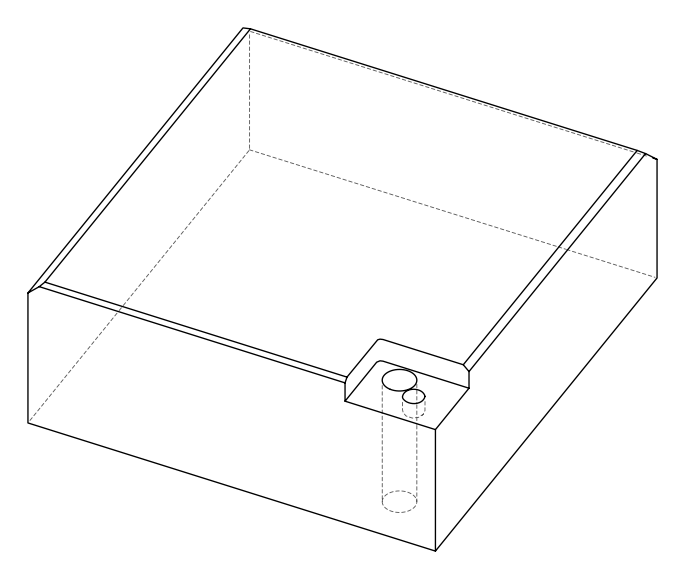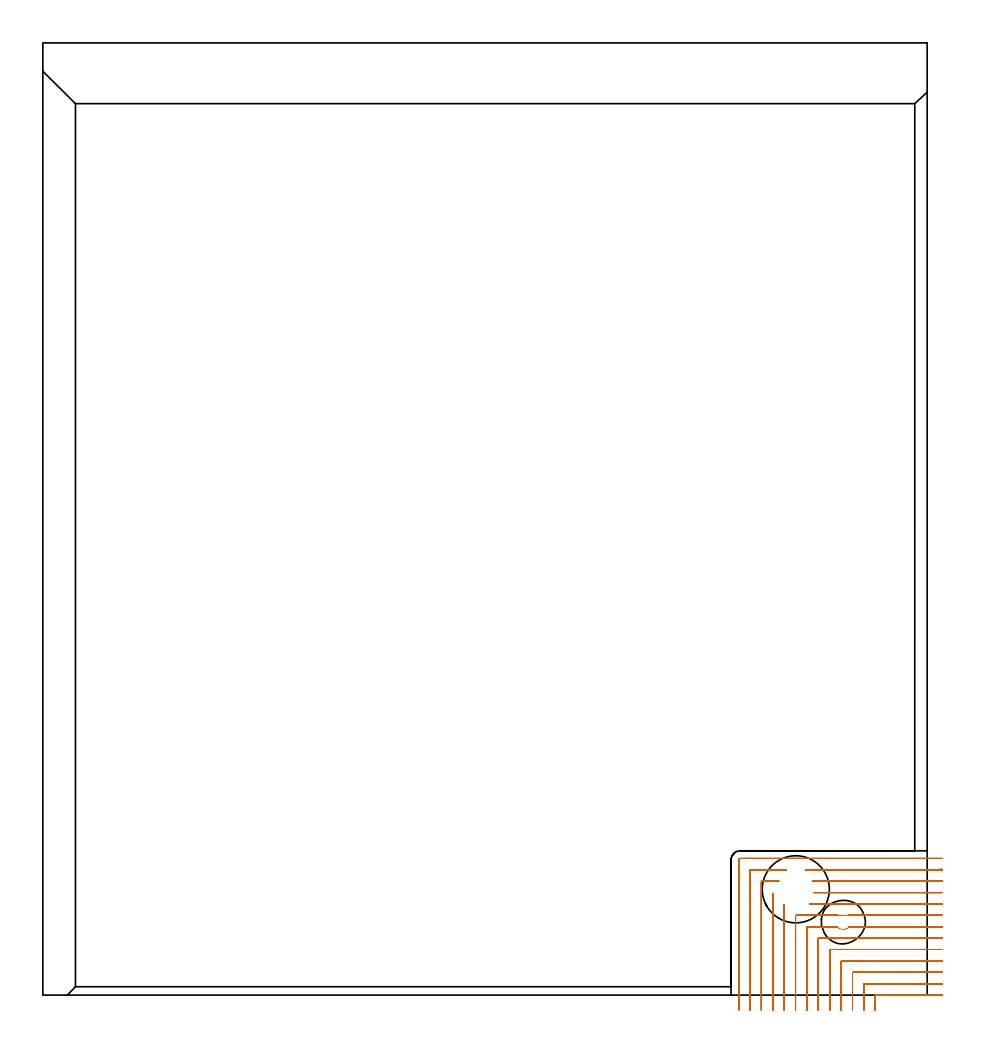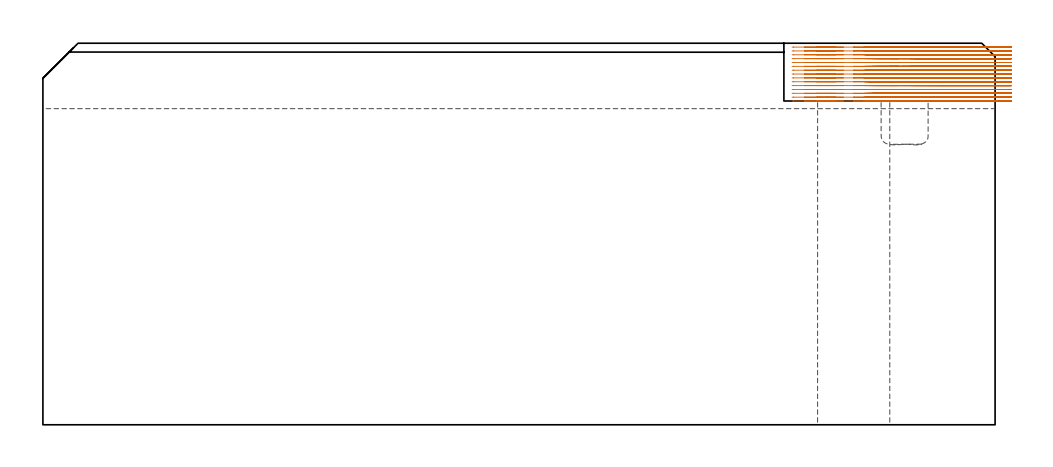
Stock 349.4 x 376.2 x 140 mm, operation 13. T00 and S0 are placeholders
(PLAN: 13 operations, 8 tool changes, 89.5 min)
(1 SPOT_DRILL | STEP1HOLE | NXT0321_9005460120000 | 0.05 min | 2573 mm3)
(2 SPOT_DRILL_1 | STEP1POCKET | NXT0321_9005460120000 | 0.04 min | 2319 mm3)
(3 DRILL_BLIND_HOLE_INTO_CENTER | STEP1HOLE | NXT0301_084 | 0.08 min | 1386 mm3)
(4 GUN_DRILL_THROUGH_HOLE | STEP1HOLE | UGT0307_008 | 0.59 min | 9775 mm3)
(5 DRILL_TO_ENLARGE_THROUGH_HOLE | STEP1HOLE | NXT0301_104 | 0.51 min | 7772 mm3)
(6 DRILL_TO_ENLARGE_THROUGH_HOLE_1 | STEP1HOLE | UGT0301_388 | 0.53 min | 55649 mm3)
(7 DRILL_BLIND_HOLE_INTO_CENTER_1 | STEP1POCKET | NXT0301_128 | 0.08 min | 1745 mm3)
(8 MILL_ROUGH_BLIND_HOLE_CONTOUR | STEP1POCKET | UGT0201_089 | Spiral | 0.63 min | 4400 mm3)
(9 AREA_MILL | FG_CHAMFER_SURFACE | UGT0205_001 | 4.95 min | 3690 mm3)
(10 AREA_MILL_1 | FG_CHAMFER_SURFACE_1 | UGT0205_001 | 4.32 min | 1451 mm3)
(11 AREA_MILL_2 | FG_CHAMFER_SURFACE_2 | UGT0205_001 | 14.58 min | 30847 mm3)
(12 AREA_MILL_3 | FG_CHAMFER_SURFACE_3 | UGT0205_001 | 25.19 min | 99340 mm3)
(13 MILL_CORNER_NOTCH_RECTANGULAR | CORNER_NOTCH_RECTANGULAR | UGT0201_014 | Follow Part, ap 1.5, ae 75% | 38 min | 77023 mm3)
(TOOL NXT0321_9005460120000 | NC Spot Drill, 142deg, 12mm, Carbide, Uncoated | D12 PA142 FL30 Z2)
(TOOL NXT0301_084 | Carbide Drill 11.3mm [860.1-1130-034A1-MM 2214] | D11.3 PA140 FL55 Z2)
(TOOL UGT0307_008 | Gun Drill 11 mm | D11 PA130 FL24 Z1)
(TOOL NXT0301_104 | Carbide Drill 14mm [860.1-1400-112A1-MM 2214] | D14 PA140 FL123 Z2)
(TOOL UGT0301_388 | Twist Drill 26.5 mm | D26.5 PA118 FL165 Z2)
(TOOL NXT0301_128 | Carbide Drill 12mm [861.1-1200-036A1-GP GC34] | D12 PA150 FL37.4 Z2)
(TOOL UGT0201_089 | End mill 10 mm | D10 R3 FL22 Z4)
(TOOL UGT0205_001 | Chamfer Mill 20 x 3 x 45 deg. | D20 FL50 Z2)
(TOOL UGT0201_014 | End mill 6 mm | D6 FL24 Z4)
(OP 13 MILL_CORNER_NOTCH_RECTANGULAR)
G17 G21 G94 G90
T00 M6
G54
G17 G0 G90 X355.4 Y0.037 S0 M3
G43 Z150. H0
Z138.587
G94 G1 X352.4 Y0.003 F250.
G2 X351.802 Y0. R54. F500.
G1 X329.196
G3 X328.9 Y-0.296 R0.3
G1 Y-3.
Y-6. F250.
G0 Z150.
X355.4 Y4.54
Z138.587
G1 X352.4 Y4.504
G2 X351.802 Y4.5 R49.5 F500.
G1 X324.696
G3 X324.4 Y4.204 R0.3
G1 Y-3.
Y-6. F250.
G0 Z150.
X355.4 Y9.044
Z138.587
G1 X352.4 Y9.004
G2 X351.802 Y9. R45. F500.
G1 X320.196
G3 X319.9 Y8.704 R0.3
G1 Y-3.
Y-6. F250.
G0 Z150.
X355.4 Y13.549
Z138.587
G1 X352.4 Y13.504
G2 X351.802 Y13.5 R40.5 F500.
G1 X315.697
G3 X315.4 Y13.204 R0.3
G1 Y-3.
Y-6. F250.
G0 Z150.
X355.4 Y18.055
Z138.587
G1 X352.4 Y18.005
G2 X351.802 Y18. R36. F500.
G1 X311.197
G3 X310.9 Y17.703 R0.3
G1 Y-3.
Y-6. F250.
G0 Z150.
X355.399 Y22.563
Z138.587
G1 X352.4 Y22.506
G2 X351.802 Y22.5 R31.5 F500.
G1 X306.697
G3 X306.4 Y22.203 R0.3
G1 Y-3.
Y-6. F250.
G0 Z150.
X355.399 Y27.073
Z138.587
G1 X352.4 Y27.007
G2 X351.802 Y27. R27. F500.
G1 X318.517
G2 X317.839 Y26.39 R3.052
G1 X317.364 Y26.139
G2 X314.757 Y26.277 R3.014
G1 X314.454 Y26.464
X314.031 Y26.838
X313.9 Y27.
X302.197
G3 X301.9 Y26.703 R0.3
G1 Y-3.
Y-6. F250.
G0 Z150.
X355.399 Y31.588
Z138.587
G1 X352.4 Y31.508
G2 X351.802 Y31.5 R22.5 F500.
G1 X317.669
X314.669 F250.
G0 Z150.
X316.217
Z138.587
G1 X314.717
X297.697 F500.
G3 X297.4 Y31.203 R0.3
G1 Y-3.
Y-6. F250.
G0 Z150.
X355.398 Y36.11
Z138.587
G1 X352.4 Y36.01
G2 X351.802 Y36. R18. F500.
G1 X305.948
X302.948 F250.
G0 Z150.
X355.397 Y40.646
Z138.587
G1 X352.4 Y40.513
G2 X351.802 Y40.5 R13.5 F500.
G1 X307.666
X304.666 F250.
G0 Z150.
X355.393 Y45.219
Z138.587
G1 X352.4 Y45.02
G2 X351.802 Y45. R9. F500.
G1 X307.236
X304.236 F250.
G0 Z150.
X355.373 Y49.939
Z138.587
G1 X352.4 Y49.54
G2 X351.802 Y49.5 R4.5 F500.
G1 X304.263
X301.263 F250.
G0 Z150.
X292.9 Y35.642
Z138.587
G1 Y32.642
Y-3. F500.
Y-6. F250.
G0 Z150.
X288.4 Y40.09
Z138.587
G1 Y37.09
Y-3. F500.
Y-6. F250.
G0 Z150.
X290.769 Y45.
Z138.587
G1 X287.769
X284.197 F500.
G3 X283.9 Y44.703 R0.3
G1 Y-3.
Y-6. F250.
G0 Z150.
X293.742 Y49.5
Z138.587
G1 X290.742
X279.698 F500.
G3 X279.4 Y49.202 R0.3
G1 Y-3.
Y-6. F250.
G0 Z150.
X354.802 Y54.
Z138.587
G1 X351.802
X275.5 F500.
G3 X274.9 Y53.4 R0.6
G1 Y-3.
Y-6. F250.
G0 Z150.
X355.4 Y0.001
Z137.173
G1 X352.4 Y0.
X329.196 F500.
G3 X328.9 Y-0.296 R0.3
G1 Y-3.
Y-6. F250.
G0 Z150.
X355.4 Y4.501
Z137.173
G1 X352.4 Y4.5
X329.196 F500.
X324.696
G3 X324.4 Y4.204 R0.3
G1 Y-3.
Y-6. F250.
G0 Z150.
X355.4 Y9.001
Z137.173
G1 X352.4 Y9.
X324.696 F500.
X320.196
G3 X319.9 Y8.704 R0.3
G1 Y-3.
Y-6. F250.
G0 Z150.
X355.4 Y13.501
Z137.173
G1 X352.4 Y13.5
X320.196 F500.
X315.696
G3 X315.4 Y13.204 R0.3
G1 Y-3.
Y-6. F250.
G0 Z150.
X355.4 Y18.001
Z137.173
G1 X352.4 Y18.
X315.696 F500.
X311.197
G3 X310.9 Y17.703 R0.3
G1 Y-3.
Y-6. F250.
G0 Z150.
X355.4 Y22.501
Z137.173
G1 X352.4 Y22.5
X311.197 F500.
X306.697
G3 X306.4 Y22.203 R0.3
G1 Y-3.
Y-6. F250.
G0 Z150.
X355.4 Y27.001
Z137.173
G1 X352.4 Y27.
X321.5 F500.
X318.5 F250.
G0 Z150.
X355.4 Y31.502
Z137.173
G1 X352.4 Y31.5
X321.188 F500.
X318.188 F250.
G0 Z150.
X313.895 Y27.
Z137.173
G1 X310.895
X302.197 F500.
G3 X301.9 Y26.703 R0.3
G1 Y-3.
Y-6. F250.
G0 Z150.
X314.218 Y31.5
Z137.173
G1 X311.218
X297.697 F500.
G3 X297.4 Y31.203 R0.3
G1 Y-3.
Y-6. F250.
G0 Z150.
X355.4 Y36.002
Z137.173
G1 X352.4 Y36.
X305.948 F500.
X302.948 F250.
G0 Z150.
X355.4 Y40.503
Z137.173
G1 X352.4 Y40.5
X307.666 F500.
X304.666 F250.
G0 Z150.
X355.4 Y45.004
Z137.173
G1 X352.4 Y45.
X307.236 F500.
X304.236 F250.
G0 Z150.
X355.4 Y49.508
Z137.173
G1 X352.4 Y49.5
X304.263 F500.
X301.263 F250.
G0 Z150.
X292.9 Y35.642
Z137.173
G1 Y32.642
Y-3. F500.
Y-6. F250.
G0 Z150.
X288.4 Y40.09
Z137.173
G1 Y37.09
Y-3. F500.
Y-6. F250.
G0 Z150.
X290.769 Y45.
Z137.173
G1 X287.769
X284.197 F500.
G3 X283.9 Y44.703 R0.3
G1 Y-3.
Y-6. F250.
G0 Z150.
X293.742 Y49.5
Z137.173
G1 X290.742
X279.698 F500.
G3 X279.4 Y49.202 R0.3
G1 Y-3.
Y-6. F250.
G0 Z150.
X355.387 Y54.
Z137.173
G1 X352.387
X275.5 F500.
G3 X274.9 Y53.4 R0.6
G1 Y-3.
Y-6. F250.
G0 Z150.
X355.4 Y0.
Z135.76
G1 X352.4
X329.196 F500.
G3 X328.9 Y-0.296 R0.3
G1 Y-3.
Y-6. F250.
G0 Z150.
X355.4 Y4.5
Z135.76
G1 X352.4
X324.696 F500.
G3 X324.4 Y4.204 R0.3
G1 Y-3.
Y-6. F250.
G0 Z150.
X355.4 Y9.
Z135.76
G1 X352.4
X320.196 F500.
G3 X319.9 Y8.704 R0.3
G1 Y-3.
Y-6. F250.
G0 Z150.
X355.4 Y13.5
Z135.76
G1 X352.4
X315.696 F500.
G3 X315.4 Y13.204 R0.3
G1 Y-3.
Y-6. F250.
G0 Z150.
X355.4 Y18.
Z135.76
G1 X352.4
X311.197 F500.
G3 X310.9 Y17.703 R0.3
G1 Y-3.
Y-6. F250.
G0 Z150.
X355.4 Y22.5
Z135.76
G1 X352.4
X306.697 F500.
G3 X306.4 Y22.203 R0.3
G1 Y-3.
Y-6. F250.
G0 Z150.
X355.4 Y27.
Z135.76
G1 X352.4
X321.5 F500.
X318.5 F250.
G0 Z150.
X355.4 Y31.5
Z135.76
G1 X352.4
X321.188 F500.
X318.188 F250.
G0 Z150.
X313.895 Y27.
Z135.76
G1 X310.895
X302.197 F500.
G3 X301.9 Y26.703 R0.3
G1 Y-3.
Y-6. F250.
G0 Z150.
X314.218 Y31.5
Z135.76
G1 X311.218
X297.697 F500.
G3 X297.4 Y31.203 R0.3
G1 Y-3.
Y-6. F250.
G0 Z150.
X355.4 Y36.
Z135.76
G1 X352.4
X305.948 F500.
X302.948 F250.
G0 Z150.
X355.4 Y40.5
Z135.76
G1 X352.4
X307.666 F500.
X304.666 F250.
G0 Z150.
X355.4 Y45.
Z135.76
G1 X352.4
X307.236 F500.
X304.236 F250.
G0 Z150.
X355.4 Y49.5
Z135.76
G1 X352.4
X304.263 F500.
X301.263 F250.
G0 Z150.
X292.9 Y35.642
Z135.76
G1 Y32.642
Y-3. F500.
Y-6. F250.
G0 Z150.
X288.4 Y40.09
Z135.76
G1 Y37.09
Y-3. F500.
Y-6. F250.
G0 Z150.
X290.769 Y45.
Z135.76
G1 X287.769
X284.197 F500.
G3 X283.9 Y44.703 R0.3
G1 Y-3.
Y-6. F250.
G0 Z150.
X293.742 Y49.5
Z135.76
G1 X290.742
X279.698 F500.
G3 X279.4 Y49.202 R0.3
G1 Y-3.
Y-6. F250.
G0 Z150.
X355.4 Y54.
Z135.76
G1 X352.4
X275.5 F500.
G3 X274.9 Y53.4 R0.6
G1 Y-3.
Y-6. F250.
G0 Z150.
X355.4 Y0.
Z134.347
G1 X352.4
X329.196 F500.
G3 X328.9 Y-0.296 R0.3
G1 Y-3.
Y-6. F250.
G0 Z150.
X355.4 Y4.5
Z134.347
G1 X352.4
X324.696 F500.
G3 X324.4 Y4.204 R0.3
G1 Y-3.
Y-6. F250.
G0 Z150.
X355.4 Y9.
Z134.347
G1 X352.4
X320.196 F500.
G3 X319.9 Y8.704 R0.3
G1 Y-3.
Y-6. F250.
G0 Z150.
X355.4 Y13.5
Z134.347
G1 X352.4
X315.696 F500.
G3 X315.4 Y13.204 R0.3
G1 Y-3.
Y-6. F250.
G0 Z150.
X355.4 Y18.
Z134.347
G1 X352.4
X311.197 F500.
G3 X310.9 Y17.703 R0.3
G1 Y-3.
Y-6. F250.
G0 Z150.
X355.4 Y22.5
Z134.347
G1 X352.4
X306.697 F500.
G3 X306.4 Y22.203 R0.3
G1 Y-3.
Y-6. F250.
G0 Z150.
X355.4 Y27.
Z134.347
G1 X352.4
X321.5 F500.
X318.5 F250.
G0 Z150.
X355.4 Y31.5
Z134.347
G1 X352.4
X321.188 F500.
X318.188 F250.
G0 Z150.
X313.895 Y27.
Z134.347
G1 X310.895
X302.197 F500.
G3 X301.9 Y26.703 R0.3
G1 Y-3.
Y-6. F250.
G0 Z150.
X314.218 Y31.5
Z134.347
G1 X311.218
X297.697 F500.
G3 X297.4 Y31.203 R0.3
G1 Y-3.
Y-6. F250.
G0 Z150.
X355.4 Y36.
Z134.347
G1 X352.4
X305.948 F500.
X302.948 F250.
G0 Z150.
X355.4 Y40.5
Z134.347
G1 X352.4
X307.666 F500.
X304.666 F250.
G0 Z150.
X355.4 Y45.
Z134.347
G1 X352.4
X307.236 F500.
X304.236 F250.
G0 Z150.
X355.4 Y49.5
Z134.347
G1 X352.4
X304.263 F500.
X301.263 F250.
G0 Z150.
X292.9 Y35.642
Z134.347
G1 Y32.642
Y-3. F500.
Y-6. F250.
G0 Z150.
X288.4 Y40.09
Z134.347
G1 Y37.09
Y-3. F500.
Y-6. F250.
G0 Z150.
X290.769 Y45.
Z134.347
G1 X287.769
X284.197 F500.
G3 X283.9 Y44.703 R0.3
G1 Y-3.
Y-6. F250.
G0 Z150.
X293.742 Y49.5
Z134.347
G1 X290.742
X279.698 F500.
G3 X279.4 Y49.202 R0.3
G1 Y-3.
Y-6. F250.
G0 Z150.
X355.4 Y54.
Z134.347
G1 X352.4
X275.5 F500.
G3 X274.9 Y53.4 R0.6
G1 Y-3.
Y-6. F250.
G0 Z150.
X355.4 Y0.
Z132.933
G1 X352.4
X329.196 F500.
G3 X328.9 Y-0.296 R0.3
G1 Y-3.
Y-6. F250.
G0 Z150.
X355.4 Y4.5
Z132.933
G1 X352.4
X324.696 F500.
G3 X324.4 Y4.204 R0.3
G1 Y-3.
Y-6. F250.
G0 Z150.
X355.4 Y9.
Z132.933
G1 X352.4
X320.196 F500.
G3 X319.9 Y8.704 R0.3
G1 Y-3.
Y-6. F250.
G0 Z150.
X355.4 Y13.5
Z132.933
G1 X352.4
X315.696 F500.
G3 X315.4 Y13.204 R0.3
G1 Y-3.
Y-6. F250.
G0 Z150.
X355.4 Y18.
Z132.933
G1 X352.4
X311.197 F500.
G3 X310.9 Y17.703 R0.3
G1 Y-3.
Y-6. F250.
G0 Z150.
X355.4 Y22.5
Z132.933
G1 X352.4
X306.697 F500.
G3 X306.4 Y22.203 R0.3
G1 Y-3.
Y-6. F250.
G0 Z150.
X355.4 Y27.
Z132.933
G1 X352.4
X321.5 F500.
X318.5 F250.
G0 Z150.
X355.4 Y31.5
Z132.933
G1 X352.4
X321.188 F500.
X318.188 F250.
G0 Z150.
X313.896 Y27.
Z132.933
G1 X310.896
X302.197 F500.
G3 X301.9 Y26.703 R0.3
G1 Y-3.
Y-6. F250.
G0 Z150.
X314.219 Y31.5
Z132.933
G1 X311.219
X297.697 F500.
G3 X297.4 Y31.203 R0.3
G1 Y-3.
Y-6. F250.
G0 Z150.
X355.4 Y36.
Z132.933
G1 X352.4
X305.948 F500.
X302.948 F250.
G0 Z150.
X355.4 Y40.5
Z132.933
G1 X352.4
X307.666 F500.
X304.666 F250.
G0 Z150.
X355.4 Y45.
Z132.933
G1 X352.4
X307.236 F500.
X304.236 F250.
G0 Z150.
X355.4 Y49.5
Z132.933
G1 X352.4
X304.263 F500.
X301.263 F250.
G0 Z150.
X292.9 Y35.642
Z132.933
G1 Y32.642
Y-3. F500.
Y-6. F250.
G0 Z150.
X288.4 Y40.09
Z132.933
G1 Y37.09
Y-3. F500.
Y-6. F250.
G0 Z150.
X290.769 Y45.
Z132.933
G1 X287.769
X284.197 F500.
G3 X283.9 Y44.703 R0.3
G1 Y-3.
Y-6. F250.
G0 Z150.
X293.742 Y49.5
Z132.933
G1 X290.742
X279.698 F500.
G3 X279.4 Y49.202 R0.3
G1 Y-3.
Y-6. F250.
G0 Z150.
X355.4 Y54.
Z132.933
G1 X352.4
X275.5 F500.
G3 X274.9 Y53.4 R0.6
G1 Y-3.
Y-6. F250.
G0 Z150.
X355.4 Y0.
Z131.52
G1 X352.4
X329.196 F500.
G3 X328.9 Y-0.296 R0.3
G1 Y-3.
Y-6. F250.
G0 Z150.
X355.4 Y4.5
Z131.52
G1 X352.4
X324.696 F500.
G3 X324.4 Y4.204 R0.3
G1 Y-3.
Y-6. F250.
G0 Z150.
X355.4 Y9.
Z131.52
G1 X352.4
X320.196 F500.
G3 X319.9 Y8.704 R0.3
G1 Y-3.
Y-6. F250.
G0 Z150.
X355.4 Y13.5
Z131.52
G1 X352.4
X315.696 F500.
G3 X315.4 Y13.204 R0.3
G1 Y-3.
Y-6. F250.
G0 Z150.
X355.4 Y18.
Z131.52
G1 X352.4
X311.197 F500.
G3 X310.9 Y17.703 R0.3
G1 Y-3.
Y-6. F250.
G0 Z150.
X355.4 Y22.5
Z131.52
G1 X352.4
X306.697 F500.
G3 X306.4 Y22.203 R0.3
G1 Y-3.
Y-6. F250.
G0 Z150.
X355.4 Y27.
Z131.52
G1 X352.4
X321.5 F500.
X318.5 F250.
G0 Z150.
X355.4 Y31.5
Z131.52
G1 X352.4
X321.188 F500.
X318.188 F250.
G0 Z150.
X313.896 Y27.
Z131.52
G1 X310.896
X302.197 F500.
G3 X301.9 Y26.703 R0.3
G1 Y-3.
Y-6. F250.
G0 Z150.
X314.219 Y31.5
Z131.52
G1 X311.219
X297.697 F500.
G3 X297.4 Y31.203 R0.3
G1 Y-3.
Y-6. F250.
G0 Z150.
X355.4 Y36.
Z131.52
G1 X352.4
X305.948 F500.
X302.948 F250.
G0 Z150.
X355.4 Y40.5
Z131.52
G1 X352.4
X307.666 F500.
X304.666 F250.
G0 Z150.
X355.4 Y45.
Z131.52
G1 X352.4
X307.236 F500.
X304.236 F250.
G0 Z150.
X355.4 Y49.5
Z131.52
G1 X352.4
X304.263 F500.
X301.263 F250.
G0 Z150.
X292.9 Y35.642
Z131.52
G1 Y32.642
Y-3. F500.
Y-6. F250.
G0 Z150.
X288.4 Y40.09
Z131.52
G1 Y37.09
Y-3. F500.
Y-6. F250.
G0 Z150.
X290.769 Y45.
Z131.52
G1 X287.769
X284.197 F500.
G3 X283.9 Y44.703 R0.3
G1 Y-3.
Y-6. F250.
G0 Z150.
X293.742 Y49.5
Z131.52
G1 X290.742
X279.698 F500.
G3 X279.4 Y49.202 R0.3
G1 Y-3.
Y-6. F250.
G0 Z150.
X355.4 Y54.
Z131.52
G1 X352.4
X275.5 F500.
G3 X274.9 Y53.4 R0.6
G1 Y-3.
Y-6. F250.
G0 Z150.
X355.4 Y0.
Z130.107
G1 X352.4
X329.196 F500.
G3 X328.9 Y-0.296 R0.3
G1 Y-3.
Y-6. F250.
G0 Z150.
X355.4 Y4.5
Z130.107
G1 X352.4
X324.696 F500.
G3 X324.4 Y4.204 R0.3
G1 Y-3.
Y-6. F250.
G0 Z150.
X355.4 Y9.
Z130.107
G1 X352.4
X320.196 F500.
G3 X319.9 Y8.704 R0.3
G1 Y-3.
Y-6. F250.
G0 Z150.
X355.4 Y13.5
Z130.107
G1 X352.4
X315.696 F500.
G3 X315.4 Y13.204 R0.3
G1 Y-3.
Y-6. F250.
G0 Z150.
X355.4 Y18.
Z130.107
G1 X352.4
X311.197 F500.
G3 X310.9 Y17.703 R0.3
G1 Y-3.
Y-6. F250.
G0 Z150.
X355.4 Y22.5
Z130.107
G1 X352.4
X306.697 F500.
G3 X306.4 Y22.203 R0.3
G1 Y-3.
Y-6. F250.
G0 Z150.
X355.4 Y27.
Z130.107
G1 X352.4
X321.5 F500.
X318.5 F250.
G0 Z150.
X355.4 Y31.5
Z130.107
G1 X352.4
X321.188 F500.
X318.188 F250.
G0 Z150.
X313.895 Y27.
Z130.107
G1 X310.895
X302.197 F500.
G3 X301.9 Y26.703 R0.3
G1 Y-3.
Y-6. F250.
G0 Z150.
X314.218 Y31.5
Z130.107
G1 X311.218
X297.697 F500.
G3 X297.4 Y31.203 R0.3
G1 Y-3.
Y-6. F250.
G0 Z150.
X355.4 Y36.
Z130.107
G1 X352.4
X305.948 F500.
X302.948 F250.
G0 Z150.
X355.4 Y40.5
Z130.107
G1 X352.4
X307.666 F500.
X304.666 F250.
G0 Z150.
X355.4 Y45.
Z130.107
G1 X352.4
X307.236 F500.
X304.236 F250.
G0 Z150.
X355.4 Y49.5
Z130.107
G1 X352.4
X304.263 F500.
X301.263 F250.
G0 Z150.
X292.9 Y35.642
Z130.107
G1 Y32.642
Y-3. F500.
Y-6. F250.
G0 Z150.
X288.4 Y40.09
Z130.107
G1 Y37.09
Y-3. F500.
Y-6. F250.
G0 Z150.
X290.769 Y45.
Z130.107
G1 X287.769
X284.197 F500.
G3 X283.9 Y44.703 R0.3
G1 Y-3.
Y-6. F250.
G0 Z150.
X293.742 Y49.5
Z130.107
G1 X290.742
X279.698 F500.
G3 X279.4 Y49.202 R0.3
G1 Y-3.
Y-6. F250.
G0 Z150.
X355.4 Y54.
Z130.107
G1 X352.4
X275.5 F500.
G3 X274.9 Y53.4 R0.6
G1 Y-3.
Y-6. F250.
G0 Z150.
X355.4 Y0.
Z128.693
G1 X352.4
X329.196 F500.
G3 X328.9 Y-0.296 R0.3
G1 Y-3.
Y-6. F250.
G0 Z150.
X355.4 Y4.5
Z128.693
G1 X352.4
X324.696 F500.
G3 X324.4 Y4.204 R0.3
G1 Y-3.
Y-6. F250.
G0 Z150.
X355.4 Y9.
Z128.693
G1 X352.4
X320.196 F500.
G3 X319.9 Y8.704 R0.3
G1 Y-3.
Y-6. F250.
G0 Z150.
X355.4 Y13.5
Z128.693
G1 X352.4
X315.696 F500.
G3 X315.4 Y13.204 R0.3
G1 Y-3.
Y-6. F250.
G0 Z150.
X355.4 Y18.
Z128.693
G1 X352.4
X311.197 F500.
G3 X310.9 Y17.703 R0.3
G1 Y-3.
Y-6. F250.
G0 Z150.
X355.4 Y22.5
Z128.693
G1 X352.4
X306.697 F500.
G3 X306.4 Y22.203 R0.3
G1 Y-3.
Y-6. F250.
G0 Z150.
X355.4 Y27.
Z128.693
G1 X352.4
X321.5 F500.
X318.5 F250.
G0 Z150.
X355.4 Y31.5
Z128.693
G1 X352.4
X321.188 F500.
X318.188 F250.
G0 Z150.
X313.895 Y27.
Z128.693
G1 X310.895
X302.197 F500.
G3 X301.9 Y26.703 R0.3
G1 Y-3.
Y-6. F250.
G0 Z150.
X314.218 Y31.5
Z128.693
G1 X311.218
X297.697 F500.
G3 X297.4 Y31.203 R0.3
G1 Y-3.
Y-6. F250.
G0 Z150.
X355.4 Y36.
Z128.693
G1 X352.4
X305.948 F500.
X302.948 F250.
G0 Z150.
X355.4 Y40.5
Z128.693
G1 X352.4
X307.666 F500.
X304.666 F250.
G0 Z150.
X355.4 Y45.
Z128.693
G1 X352.4
X307.236 F500.
X304.236 F250.
G0 Z150.
X355.4 Y49.5
Z128.693
G1 X352.4
X304.263 F500.
X301.263 F250.
G0 Z150.
X292.9 Y35.642
Z128.693
G1 Y32.642
Y-3. F500.
Y-6. F250.
G0 Z150.
X288.4 Y40.09
Z128.693
G1 Y37.09
Y-3. F500.
Y-6. F250.
G0 Z150.
X290.769 Y45.
Z128.693
G1 X287.769
X284.197 F500.
G3 X283.9 Y44.703 R0.3
G1 Y-3.
Y-6. F250.
G0 Z150.
X293.742 Y49.5
Z128.693
G1 X290.742
X279.698 F500.
G3 X279.4 Y49.202 R0.3
G1 Y-3.
Y-6. F250.
G0 Z150.
X355.4 Y54.
Z128.693
G1 X352.4
X275.5 F500.
G3 X274.9 Y53.4 R0.6
G1 Y-3.
Y-6. F250.
G0 Z150.
X355.4 Y0.
Z127.28
G1 X352.4
X329.196 F500.
G3 X328.9 Y-0.296 R0.3
G1 Y-3.
Y-6. F250.
G0 Z150.
X355.4 Y4.5
Z127.28
G1 X352.4
X324.696 F500.
G3 X324.4 Y4.204 R0.3
G1 Y-3.
Y-6. F250.
G0 Z150.
X355.4 Y9.
Z127.28
G1 X352.4
X320.196 F500.
G3 X319.9 Y8.704 R0.3
G1 Y-3.
Y-6. F250.
G0 Z150.
X355.4 Y13.5
Z127.28
G1 X352.4
X315.696 F500.
G3 X315.4 Y13.204 R0.3
G1 Y-3.
Y-6. F250.
G0 Z150.
X355.4 Y18.
Z127.28
G1 X352.4
X311.197 F500.
G3 X310.9 Y17.703 R0.3
G1 Y-3.
Y-6. F250.
G0 Z150.
X355.4 Y22.5
Z127.28
G1 X352.4
X306.697 F500.
G3 X306.4 Y22.203 R0.3
G1 Y-3.
Y-6. F250.
G0 Z150.
X355.4 Y27.
Z127.28
G1 X352.4
X321.5 F500.
X318.5 F250.
G0 Z150.
X355.4 Y31.5
Z127.28
G1 X352.4
X321.188 F500.
X318.188 F250.
G0 Z150.
X313.895 Y27.
Z127.28
G1 X310.895
X302.197 F500.
G3 X301.9 Y26.703 R0.3
G1 Y-3.
Y-6. F250.
G0 Z150.
X314.218 Y31.5
Z127.28
G1 X311.218
X297.697 F500.
G3 X297.4 Y31.203 R0.3
G1 Y-3.
Y-6. F250.
G0 Z150.
X355.4 Y36.
Z127.28
G1 X352.4
X305.943 F500.
X302.943 F250.
G0 Z150.
X355.4 Y40.5
Z127.28
G1 X352.4
X307.661 F500.
X304.661 F250.
G0 Z150.
X355.4 Y45.
Z127.28
G1 X352.4
X307.232 F500.
X304.232 F250.
G0 Z150.
X355.4 Y49.5
Z127.28
G1 X352.4
X304.261 F500.
X301.261 F250.
G0 Z150.
X292.9 Y35.642
Z127.28
G1 Y32.642
Y-3. F500.
Y-6. F250.
G0 Z150.
X288.4 Y40.09
Z127.28
G1 Y37.09
Y-3. F500.
Y-6. F250.
G0 Z150.
X290.769 Y45.
Z127.28
G1 X287.769
X284.197 F500.
G3 X283.9 Y44.703 R0.3
G1 Y-3.
Y-6. F250.
G0 Z150.
X293.742 Y49.5
Z127.28
G1 X290.742
X279.698 F500.
G3 X279.4 Y49.202 R0.3
G1 Y-3.
Y-6. F250.
G0 Z150.
X355.4 Y54.
Z127.28
G1 X352.4
X275.5 F500.
G3 X274.9 Y53.4 R0.6
G1 Y-3.
Y-6. F250.
G0 Z150.
X355.4 Y0.
Z125.867
G1 X352.4
X329.196 F500.
G3 X328.9 Y-0.296 R0.3
G1 Y-3.
Y-6. F250.
G0 Z150.
X355.4 Y4.5
Z125.867
G1 X352.4
X324.696 F500.
G3 X324.4 Y4.204 R0.3
G1 Y-3.
Y-6. F250.
G0 Z150.
X355.4 Y9.
Z125.867
G1 X352.4
X320.196 F500.
G3 X319.9 Y8.704 R0.3
G1 Y-3.
Y-6. F250.
G0 Z150.
X355.4 Y13.5
Z125.867
G1 X352.4
X315.696 F500.
G3 X315.4 Y13.204 R0.3
G1 Y-3.
Y-6. F250.
G0 Z150.
X355.4 Y18.
Z125.867
G1 X352.4
X311.197 F500.
G3 X310.9 Y17.703 R0.3
G1 Y-3.
Y-6. F250.
G0 Z150.
X355.4 Y22.5
Z125.867
G1 X352.4
X306.697 F500.
G3 X306.4 Y22.203 R0.3
G1 Y-3.
Y-6. F250.
G0 Z150.
X355.4 Y27.
Z125.867
G1 X352.4
X321.5 F500.
X318.5 F250.
G0 Z150.
X355.4 Y31.5
Z125.867
G1 X352.4
X321.188 F500.
X318.188 F250.
G0 Z150.
X313.895 Y27.
Z125.867
G1 X310.895
X302.197 F500.
G3 X301.9 Y26.703 R0.3
G1 Y-3.
Y-6. F250.
G0 Z150.
X314.218 Y31.5
Z125.867
G1 X311.218
X297.697 F500.
G3 X297.4 Y31.203 R0.3
G1 Y-3.
Y-6. F250.
G0 Z150.
X355.4 Y36.
Z125.867
G1 X352.4
X305.943 F500.
X302.943 F250.
G0 Z150.
X355.4 Y40.5
Z125.867
G1 X352.4
X307.661 F500.
X304.661 F250.
G0 Z150.
X355.4 Y45.
Z125.867
G1 X352.4
X307.232 F500.
X304.232 F250.
G0 Z150.
X355.4 Y49.5
Z125.867
G1 X352.4
X304.261 F500.
X301.261 F250.
G0 Z150.
X292.9 Y35.642
Z125.867
G1 Y32.642
Y-3. F500.
Y-6. F250.
G0 Z150.
X288.4 Y40.09
Z125.867
G1 Y37.09
Y-3. F500.
Y-6. F250.
G0 Z150.
X290.769 Y45.
Z125.867
G1 X287.769
X284.197 F500.
G3 X283.9 Y44.703 R0.3
G1 Y-3.
Y-6. F250.
G0 Z150.
X293.742 Y49.5
Z125.867
G1 X290.742
X279.698 F500.
G3 X279.4 Y49.202 R0.3
G1 Y-3.
Y-6. F250.
G0 Z150.
X355.4 Y54.
Z125.867
G1 X352.4
X275.5 F500.
G3 X274.9 Y53.4 R0.6
G1 Y-3.
Y-6. F250.
G0 Z150.
X355.4 Y0.
Z124.453
G1 X352.4
X329.196 F500.
G3 X328.9 Y-0.296 R0.3
G1 Y-3.
Y-6. F250.
G0 Z150.
X355.4 Y4.5
Z124.453
G1 X352.4
X324.696 F500.
G3 X324.4 Y4.204 R0.3
G1 Y-3.
Y-6. F250.
G0 Z150.
X355.4 Y9.
Z124.453
G1 X352.4
X320.196 F500.
G3 X319.9 Y8.704 R0.3
G1 Y-3.
Y-6. F250.
G0 Z150.
X355.4 Y13.5
Z124.453
G1 X352.4
X315.696 F500.
G3 X315.4 Y13.204 R0.3
G1 Y-3.
Y-6. F250.
G0 Z150.
X355.4 Y18.
Z124.453
G1 X352.4
X311.197 F500.
G3 X310.9 Y17.703 R0.3
G1 Y-3.
Y-6. F250.
G0 Z150.
X355.4 Y22.5
Z124.453
G1 X352.4
X306.697 F500.
G3 X306.4 Y22.203 R0.3
G1 Y-3.
Y-6. F250.
G0 Z150.
X355.4 Y27.
Z124.453
G1 X352.4
X321.5 F500.
X318.5 F250.
G0 Z150.
X355.4 Y31.5
Z124.453
G1 X352.4
X321.188 F500.
X318.188 F250.
G0 Z150.
X313.895 Y27.
Z124.453
G1 X310.895
X302.197 F500.
G3 X301.9 Y26.703 R0.3
G1 Y-3.
Y-6. F250.
G0 Z150.
X314.218 Y31.5
Z124.453
G1 X311.218
X297.697 F500.
G3 X297.4 Y31.203 R0.3
G1 Y-3.
Y-6. F250.
G0 Z150.
X355.4 Y36.
Z124.453
G1 X352.4
X305.948 F500.
X302.948 F250.
G0 Z150.
X355.4 Y40.5
Z124.453
G1 X352.4
X307.666 F500.
X304.666 F250.
G0 Z150.
X355.4 Y45.
Z124.453
G1 X352.4
X307.236 F500.
X304.236 F250.
G0 Z150.
X355.4 Y49.5
Z124.453
G1 X352.4
X304.263 F500.
X301.263 F250.
G0 Z150.
X292.9 Y35.642
Z124.453
G1 Y32.642
Y-3. F500.
Y-6. F250.
G0 Z150.
X288.4 Y40.09
Z124.453
G1 Y37.09
Y-3. F500.
Y-6. F250.
G0 Z150.
X290.769 Y45.
Z124.453
G1 X287.769
X284.197 F500.
G3 X283.9 Y44.703 R0.3
G1 Y-3.
Y-6. F250.
G0 Z150.
X293.742 Y49.5
Z124.453
G1 X290.742
X279.698 F500.
G3 X279.4 Y49.202 R0.3
G1 Y-3.
Y-6. F250.
G0 Z150.
X355.4 Y54.
Z124.453
G1 X352.4
X275.5 F500.
G3 X274.9 Y53.4 R0.6
G1 Y-3.
Y-6. F250.
G0 Z150.
X355.4 Y0.
Z123.04
G1 X352.4
X329.196 F500.
G3 X328.9 Y-0.296 R0.3
G1 Y-3.
Y-6. F250.
G0 Z150.
X355.4 Y4.5
Z123.04
G1 X352.4
X324.696 F500.
G3 X324.4 Y4.204 R0.3
G1 Y-3.
Y-6. F250.
G0 Z150.
X355.4 Y9.
Z123.04
G1 X352.4
X320.196 F500.
G3 X319.9 Y8.704 R0.3
G1 Y-3.
Y-6. F250.
G0 Z150.
X355.4 Y13.5
Z123.04
G1 X352.4
X315.696 F500.
G3 X315.4 Y13.204 R0.3
G1 Y-3.
Y-6. F250.
G0 Z150.
X355.4 Y18.
Z123.04
G1 X352.4
X311.197 F500.
G3 X310.9 Y17.703 R0.3
G1 Y-3.
Y-6. F250.
G0 Z150.
X355.4 Y22.5
Z123.04
G1 X352.4
X306.697 F500.
G3 X306.4 Y22.203 R0.3
G1 Y-3.
Y-6. F250.
G0 Z150.
X355.4 Y27.
Z123.04
G1 X352.4
X321.5 F500.
X318.5 F250.
G0 Z150.
X355.4 Y31.5
Z123.04
G1 X352.4
X321.188 F500.
X318.188 F250.
G0 Z150.
X313.895 Y27.
Z123.04
G1 X310.895
X302.197 F500.
G3 X301.9 Y26.703 R0.3
G1 Y-3.
Y-6. F250.
G0 Z150.
X314.218 Y31.5
Z123.04
G1 X311.218
X297.697 F500.
G3 X297.4 Y31.203 R0.3
G1 Y-3.
Y-6. F250.
G0 Z150.
X355.4 Y36.
Z123.04
G1 X352.4
X305.948 F500.
X302.948 F250.
G0 Z150.
X355.4 Y40.5
Z123.04
G1 X352.4
X307.666 F500.
X304.666 F250.
G0 Z150.
X355.4 Y45.
Z123.04
G1 X352.4
X307.236 F500.
X304.236 F250.
G0 Z150.
X355.4 Y49.5
Z123.04
G1 X352.4
X304.263 F500.
X301.263 F250.
G0 Z150.
X292.9 Y35.642
Z123.04
G1 Y32.642
Y-3. F500.
Y-6. F250.
G0 Z150.
X288.4 Y40.09
Z123.04
G1 Y37.09
Y-3. F500.
Y-6. F250.
G0 Z150.
X290.769 Y45.
Z123.04
G1 X287.769
X284.197 F500.
G3 X283.9 Y44.703 R0.3
G1 Y-3.
Y-6. F250.
G0 Z150.
X293.742 Y49.5
Z123.04
G1 X290.742
X279.698 F500.
G3 X279.4 Y49.202 R0.3
G1 Y-3.
Y-6. F250.
G0 Z150.
X355.4 Y54.
Z123.04
G1 X352.4
X275.5 F500.
G3 X274.9 Y53.4 R0.6
G1 Y-3.
Y-6. F250.
G0 Z150.
X355.4 Y0.
Z121.627
G1 X352.4
X329.196 F500.
G3 X328.9 Y-0.296 R0.3
G1 Y-3.
Y-6. F250.
G0 Z150.
X355.4 Y4.5
Z121.627
G1 X352.4
X324.696 F500.
G3 X324.4 Y4.204 R0.3
G1 Y-3.
Y-6. F250.
G0 Z150.
X355.4 Y9.
Z121.627
G1 X352.4
X320.196 F500.
G3 X319.9 Y8.704 R0.3
G1 Y-3.
Y-6. F250.
G0 Z150.
X355.4 Y13.5
Z121.627
G1 X352.4
X315.696 F500.
G3 X315.4 Y13.204 R0.3
G1 Y-3.
Y-6. F250.
G0 Z150.
X355.4 Y18.
Z121.627
G1 X352.4
X311.197 F500.
G3 X310.9 Y17.703 R0.3
G1 Y-3.
Y-6. F250.
G0 Z150.
X355.4 Y22.5
Z121.627
G1 X352.4
X306.697 F500.
G3 X306.4 Y22.203 R0.3
G1 Y-3.
Y-6. F250.
G0 Z150.
X355.4 Y27.
Z121.627
G1 X352.4
X321.5 F500.
X318.5 F250.
G0 Z150.
X355.4 Y31.5
Z121.627
G1 X352.4
X321.188 F500.
X318.188 F250.
G0 Z150.
X313.896 Y27.
Z121.627
G1 X310.896
X302.197 F500.
G3 X301.9 Y26.703 R0.3
G1 Y-3.
Y-6. F250.
G0 Z150.
X314.218 Y31.5
Z121.627
G1 X311.218
X297.697 F500.
G3 X297.4 Y31.203 R0.3
G1 Y-3.
Y-6. F250.
G0 Z150.
X355.4 Y36.
Z121.627
G1 X352.4
X305.948 F500.
X302.948 F250.
G0 Z150.
X355.4 Y40.5
Z121.627
G1 X352.4
X307.665 F500.
X304.665 F250.
G0 Z150.
X355.4 Y45.
Z121.627
G1 X352.4
X307.235 F500.
X304.235 F250.
G0 Z150.
X355.4 Y49.5
Z121.627
G1 X352.4
X304.261 F500.
X301.261 F250.
G0 Z150.
X292.9 Y35.642
Z121.627
G1 Y32.642
Y-3. F500.
Y-6. F250.
G0 Z150.
X288.4 Y40.09
Z121.627
G1 Y37.09
Y-3. F500.
Y-6. F250.
G0 Z150.
X290.769 Y45.
Z121.627
G1 X287.769
X284.197 F500.
G3 X283.9 Y44.703 R0.3
G1 Y-3.
Y-6. F250.
G0 Z150.
X293.742 Y49.5
Z121.627
G1 X290.742
X279.698 F500.
G3 X279.4 Y49.202 R0.3
G1 Y-3.
Y-6. F250.
G0 Z150.
X355.4 Y54.
Z121.627
G1 X352.4
X275.5 F500.
G3 X274.9 Y53.4 R0.6
G1 Y-3.
Y-6. F250.
G0 Z150.
X355.4 Y0.
Z120.213
G1 X352.4
X329.196 F500.
G3 X328.9 Y-0.296 R0.3
G1 Y-3.
Y-6. F250.
G0 Z150.
X355.4 Y4.5
Z120.213
G1 X352.4
X324.696 F500.
G3 X324.4 Y4.204 R0.3
G1 Y-3.
Y-6. F250.
G0 Z150.
X355.4 Y9.
Z120.213
G1 X352.4
X320.196 F500.
G3 X319.9 Y8.704 R0.3
G1 Y-3.
Y-6. F250.
G0 Z150.
X355.4 Y13.5
Z120.213
G1 X352.4
X315.696 F500.
G3 X315.4 Y13.204 R0.3
G1 Y-3.
Y-6. F250.
G0 Z150.
X355.4 Y18.
Z120.213
G1 X352.4
X311.197 F500.
G3 X310.9 Y17.703 R0.3
G1 Y-3.
Y-6. F250.
G0 Z150.
X355.4 Y22.5
Z120.213
G1 X352.4
X306.697 F500.
G3 X306.4 Y22.203 R0.3
G1 Y-3.
Y-6. F250.
G0 Z150.
X355.4 Y27.
Z120.213
G1 X352.4
X321.5 F500.
X318.5 F250.
G0 Z150.
X355.4 Y31.5
Z120.213
G1 X352.4
X321.188 F500.
X318.188 F250.
G0 Z150.
X313.896 Y27.
Z120.213
G1 X310.896
X302.197 F500.
G3 X301.9 Y26.703 R0.3
G1 Y-3.
Y-6. F250.
G0 Z150.
X314.218 Y31.5
Z120.213
G1 X311.218
X297.697 F500.
G3 X297.4 Y31.203 R0.3
G1 Y-3.
Y-6. F250.
G0 Z150.
X355.4 Y36.
Z120.213
G1 X352.4
X305.948 F500.
X302.948 F250.
G0 Z150.
X355.4 Y40.5
Z120.213
G1 X352.4
X307.665 F500.
X304.665 F250.
G0 Z150.
X355.4 Y45.
Z120.213
G1 X352.4
X307.235 F500.
X304.235 F250.
G0 Z150.
X355.4 Y49.5
Z120.213
G1 X352.4
X304.261 F500.
X301.261 F250.
G0 Z150.
X292.9 Y35.642
Z120.213
G1 Y32.642
Y-3. F500.
Y-6. F250.
G0 Z150.
X288.4 Y40.09
Z120.213
G1 Y37.09
Y-3. F500.
Y-6. F250.
G0 Z150.
X290.769 Y45.
Z120.213
G1 X287.769
X284.197 F500.
G3 X283.9 Y44.703 R0.3
G1 Y-3.
Y-6. F250.
G0 Z150.
X293.742 Y49.5
Z120.213
G1 X290.742
X279.698 F500.
G3 X279.4 Y49.202 R0.3
G1 Y-3.
Y-6. F250.
G0 Z150.
X355.4 Y54.
Z120.213
G1 X352.4
X275.5 F500.
G3 X274.9 Y53.4 R0.6
G1 Y-3.
Y-6. F250.
G0 Z150.
X355.4 Y0.
Z118.8
G1 X352.4
X329.196 F500.
G3 X328.9 Y-0.296 R0.3
G1 Y-3.
Y-6. F250.
G0 Z150.
X355.4 Y4.5
Z118.8
G1 X352.4
X324.696 F500.
G3 X324.4 Y4.204 R0.3
G1 Y-3.
Y-6. F250.
G0 Z150.
X355.4 Y9.
Z118.8
G1 X352.4
X320.196 F500.
G3 X319.9 Y8.704 R0.3
G1 Y-3.
Y-6. F250.
G0 Z150.
X355.4 Y13.5
Z118.8
G1 X352.4
X315.696 F500.
G3 X315.4 Y13.204 R0.3
G1 Y-3.
Y-6. F250.
G0 Z150.
X355.4 Y18.
Z118.8
G1 X352.4
X311.197 F500.
G3 X310.9 Y17.703 R0.3
G1 Y-3.
Y-6. F250.
G0 Z150.
X355.4 Y22.5
Z118.8
G1 X352.4
X306.697 F500.
G3 X306.4 Y22.203 R0.3
G1 Y-3.
Y-6. F250.
G0 Z150.
X355.4 Y27.
Z118.8
G1 X352.4
X321.5 F500.
X318.5 F250.
G0 Z150.
X355.4 Y31.5
Z118.8
G1 X352.4
X321.188 F500.
X318.188 F250.
G0 Z150.
X313.895 Y27.
Z118.8
G1 X310.895
X302.197 F500.
G3 X301.9 Y26.703 R0.3
G1 Y-3.
Y-6. F250.
G0 Z150.
X314.218 Y31.5
Z118.8
G1 X311.218
X297.697 F500.
G3 X297.4 Y31.203 R0.3
G1 Y-3.
Y-6. F250.
G0 Z150.
X355.4 Y36.
Z118.8
G1 X352.4
X305.948 F500.
X302.948 F250.
G0 Z150.
X355.4 Y40.5
Z118.8
G1 X352.4
X307.666 F500.
X304.666 F250.
G0 Z150.
X355.4 Y45.
Z118.8
G1 X352.4
X307.236 F500.
X304.236 F250.
G0 Z150.
X355.4 Y49.5
Z118.8
G1 X352.4
X304.263 F500.
X301.263 F250.
G0 Z150.
X292.9 Y35.642
Z118.8
G1 Y32.642
Y-3. F500.
Y-6. F250.
G0 Z150.
X288.4 Y40.09
Z118.8
G1 Y37.09
Y-3. F500.
Y-6. F250.
G0 Z150.
X290.769 Y45.
Z118.8
G1 X287.769
X284.197 F500.
G3 X283.9 Y44.703 R0.3
G1 Y-3.
Y-6. F250.
G0 Z150.
X293.742 Y49.5
Z118.8
G1 X290.742
X279.698 F500.
G3 X279.4 Y49.203 R0.3
G1 Y-3.
Y-6. F250.
G0 Z150.
X355.4 Y54.
Z118.8
G1 X352.4
X275.5 F500.
G3 X274.9 Y53.4 R0.6
G1 Y-3.
Y-6. F250.
G0 Z150.
M5
M2
